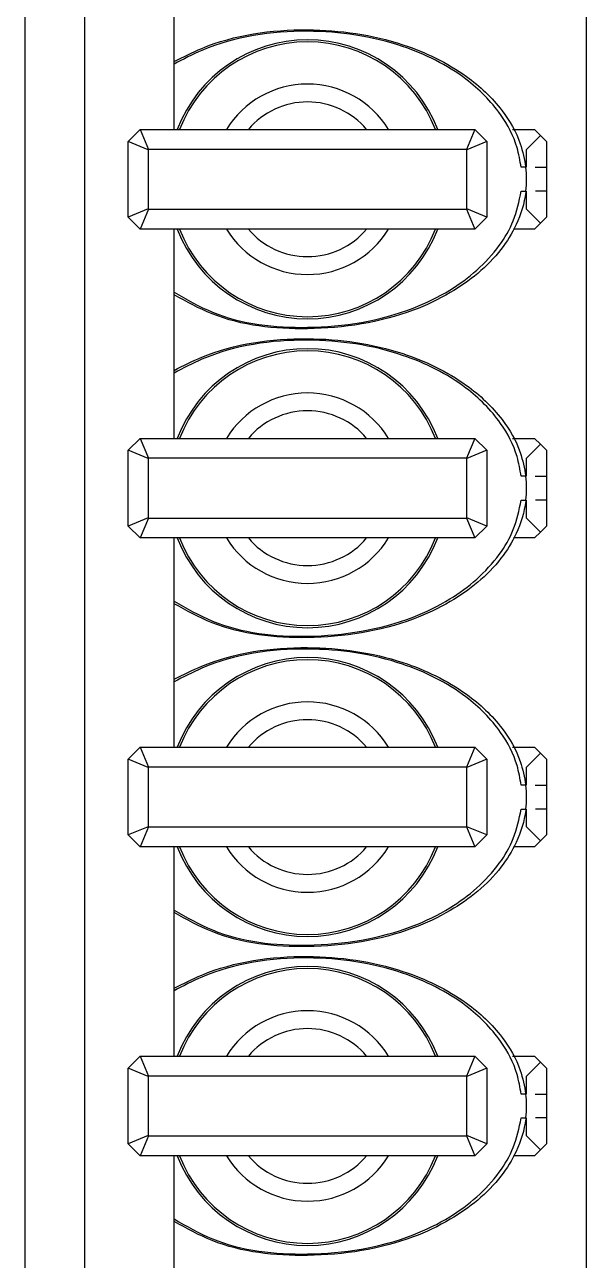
# Model space of a CAD drawing. Header units: millimetres. Extents: x 10 to 584, y 10 to 410.
# Drawn here: x 491.776 to 492.716, y 306.47 to 308.537 of the extents above; entities that cross this region are included whole.
import ezdxf

# ---------------------------------------------------------------- set-up
doc = ezdxf.new("R2010")
doc.units = ezdxf.units.MM

msp = doc.modelspace()

# ---------------------------------------------------------------- linework, layer by layer
at = {"color": 7, "linetype": 'Continuous', "lineweight": 25}
for p, q in [((491.77622, 314.51165), (491.77622, 304.51165)), ((491.87622, 314.51165), (491.87622, 304.51165)), ((492.71622, 314.51165), (492.71622, 304.51165)), ((492.02622, 308.36165), (492.02622, 308.71165)), ((491.94955, 308.34165), (491.96955, 308.36165)), ((491.96955, 308.36165), (492.52955, 308.36165)), ((491.96955, 308.36165), (491.98336, 308.32831)), ((492.52955, 308.36165), (492.51575, 308.32831)), ((492.52955, 308.36165), (492.54955, 308.34165)), ((492.59259, 308.36165), (492.62955, 308.36165)), ((492.61622, 308.32831), (492.63955, 308.35165)), ((492.62955, 308.36165), (492.63955, 308.35165)), ((492.63955, 308.35165), (492.64955, 308.34165)), ((491.98289, 308.32784), (491.94955, 308.34165)), ((491.94955, 308.21498), (491.94955, 308.34165)), ((491.98336, 308.32831), (491.98289, 308.32784)), ((491.98289, 308.32784), (491.98289, 308.22879)), ((492.51575, 308.32831), (491.98336, 308.32831)), ((492.51622, 308.32784), (492.51575, 308.32831)), ((492.54955, 308.34165), (492.51622, 308.32784)), ((492.51622, 308.22879), (492.51622, 308.32784)), ((492.54955, 308.34165), (492.54955, 308.21498)), ((492.61622, 308.29831), (492.61622, 308.32831)), ((492.64955, 308.34165), (492.64955, 308.29831)), ((492.61505, 308.29831), (492.60721, 308.29831)), ((492.60712, 308.25831), (492.61505, 308.25831)), ((492.61622, 308.22831), (492.61622, 308.25831)), ((492.64955, 308.25831), (492.64955, 308.21498)), ((491.98289, 308.22879), (491.94955, 308.21498)), ((491.98336, 308.22831), (491.96955, 308.19498)), ((491.98289, 308.22879), (491.98336, 308.22831)), ((491.98336, 308.22831), (492.51575, 308.22831)), ((492.51575, 308.22831), (492.51622, 308.22879)), ((492.51575, 308.22831), (492.52955, 308.19498)), ((492.54955, 308.21498), (492.51622, 308.22879)), ((492.63955, 308.20498), (492.61622, 308.22831)), ((491.96955, 308.19498), (491.94955, 308.21498)), ((492.54955, 308.21498), (492.52955, 308.19498)), ((492.63955, 308.20498), (492.62955, 308.19498)), ((492.64955, 308.21498), (492.63955, 308.20498)), ((492.52955, 308.19498), (491.96955, 308.19498)), ((492.02622, 307.84498), (492.02622, 308.19498)), ((492.62955, 308.19498), (492.59433, 308.19498)), ((491.94955, 307.82498), (491.96955, 307.84498)), ((491.96955, 307.84498), (492.52955, 307.84498)), ((491.96955, 307.84498), (491.98336, 307.81165)), ((492.52955, 307.84498), (492.51575, 307.81165)), ((492.52955, 307.84498), (492.54955, 307.82498)), ((492.59259, 307.84498), (492.62955, 307.84498)), ((492.61622, 307.81165), (492.63955, 307.83498)), ((492.62955, 307.84498), (492.63955, 307.83498)), ((492.63955, 307.83498), (492.64955, 307.82498)), ((491.98289, 307.81117), (491.94955, 307.82498)), ((491.94955, 307.69831), (491.94955, 307.82498)), ((491.98336, 307.81165), (491.98289, 307.81117)), ((491.98289, 307.81117), (491.98289, 307.71212)), ((492.51575, 307.81165), (491.98336, 307.81165)), ((492.51622, 307.81117), (492.51575, 307.81165)), ((492.54955, 307.82498), (492.51622, 307.81117)), ((492.51622, 307.71212), (492.51622, 307.81117)), ((492.54955, 307.82498), (492.54955, 307.69831)), ((492.61622, 307.78165), (492.61622, 307.81165)), ((492.64955, 307.82498), (492.64955, 307.78165)), ((492.61505, 307.78165), (492.60721, 307.78165)), ((492.60712, 307.74165), (492.61505, 307.74165)), ((492.61622, 307.71165), (492.61622, 307.74165)), ((492.64955, 307.74165), (492.64955, 307.69831)), ((491.98289, 307.71212), (491.94955, 307.69831)), ((491.98336, 307.71165), (491.96955, 307.67831)), ((491.98289, 307.71212), (491.98336, 307.71165)), ((491.98336, 307.71165), (492.51575, 307.71165)), ((492.51575, 307.71165), (492.51622, 307.71212)), ((492.51575, 307.71165), (492.52955, 307.67831)), ((492.54955, 307.69831), (492.51622, 307.71212)), ((492.63955, 307.68831), (492.61622, 307.71165)), ((491.96955, 307.67831), (491.94955, 307.69831)), ((492.54955, 307.69831), (492.52955, 307.67831)), ((492.63955, 307.68831), (492.62955, 307.67831)), ((492.64955, 307.69831), (492.63955, 307.68831)), ((492.52955, 307.67831), (491.96955, 307.67831)), ((492.02622, 307.32831), (492.02622, 307.67831)), ((492.62955, 307.67831), (492.59433, 307.67831)), ((491.94955, 307.30831), (491.96955, 307.32831)), ((491.96955, 307.32831), (492.52955, 307.32831)), ((491.96955, 307.32831), (491.98336, 307.29498)), ((492.52955, 307.32831), (492.51575, 307.29498)), ((492.52955, 307.32831), (492.54955, 307.30831)), ((492.59259, 307.32831), (492.62955, 307.32831)), ((492.61622, 307.29498), (492.63955, 307.31831)), ((492.62955, 307.32831), (492.63955, 307.31831)), ((492.63955, 307.31831), (492.64955, 307.30831)), ((491.98289, 307.29451), (491.94955, 307.30831)), ((491.94955, 307.18165), (491.94955, 307.30831)), ((491.98336, 307.29498), (491.98289, 307.29451)), ((491.98289, 307.29451), (491.98289, 307.19545)), ((492.51575, 307.29498), (491.98336, 307.29498)), ((492.51622, 307.29451), (492.51575, 307.29498)), ((492.54955, 307.30831), (492.51622, 307.29451)), ((492.51622, 307.19545), (492.51622, 307.29451)), ((492.54955, 307.30831), (492.54955, 307.18165)), ((492.61622, 307.26498), (492.61622, 307.29498)), ((492.64955, 307.30831), (492.64955, 307.26498)), ((492.61505, 307.26498), (492.60721, 307.26498)), ((492.60712, 307.22498), (492.61505, 307.22498)), ((492.61622, 307.19498), (492.61622, 307.22498)), ((492.64955, 307.22498), (492.64955, 307.18165)), ((491.98289, 307.19545), (491.94955, 307.18165)), ((491.98336, 307.19498), (491.96955, 307.16165)), ((491.98289, 307.19545), (491.98336, 307.19498)), ((491.98336, 307.19498), (492.51575, 307.19498)), ((492.51575, 307.19498), (492.51622, 307.19545)), ((492.51575, 307.19498), (492.52955, 307.16165)), ((492.54955, 307.18165), (492.51622, 307.19545)), ((492.63955, 307.17165), (492.61622, 307.19498)), ((491.96955, 307.16165), (491.94955, 307.18165)), ((492.54955, 307.18165), (492.52955, 307.16165)), ((492.63955, 307.17165), (492.62955, 307.16165)), ((492.64955, 307.18165), (492.63955, 307.17165)), ((492.52955, 307.16165), (491.96955, 307.16165)), ((492.02622, 306.81165), (492.02622, 307.16165)), ((492.62955, 307.16165), (492.59433, 307.16165)), ((491.94955, 306.79165), (491.96955, 306.81165)), ((491.96955, 306.81165), (492.52955, 306.81165)), ((491.96955, 306.81165), (491.98336, 306.77831)), ((492.52955, 306.81165), (492.51575, 306.77831)), ((492.52955, 306.81165), (492.54955, 306.79165)), ((492.59259, 306.81165), (492.62955, 306.81165)), ((492.61622, 306.77831), (492.63955, 306.80165)), ((492.62955, 306.81165), (492.63955, 306.80165)), ((492.63955, 306.80165), (492.64955, 306.79165)), ((491.98289, 306.77784), (491.94955, 306.79165)), ((491.94955, 306.66498), (491.94955, 306.79165)), ((491.98336, 306.77831), (491.98289, 306.77784)), ((491.98289, 306.77784), (491.98289, 306.67879)), ((492.51575, 306.77831), (491.98336, 306.77831)), ((492.51622, 306.77784), (492.51575, 306.77831)), ((492.54955, 306.79165), (492.51622, 306.77784)), ((492.51622, 306.67879), (492.51622, 306.77784)), ((492.54955, 306.79165), (492.54955, 306.66498)), ((492.61622, 306.74831), (492.61622, 306.77831)), ((492.64955, 306.79165), (492.64955, 306.74831)), ((492.61505, 306.74831), (492.60721, 306.74831)), ((492.60712, 306.70831), (492.61505, 306.70831)), ((492.61622, 306.67831), (492.61622, 306.70831)), ((492.64955, 306.70831), (492.64955, 306.66498)), ((491.98289, 306.67879), (491.94955, 306.66498)), ((491.98336, 306.67831), (491.96955, 306.64498)), ((491.98289, 306.67879), (491.98336, 306.67831)), ((491.98336, 306.67831), (492.51575, 306.67831)), ((492.51575, 306.67831), (492.51622, 306.67879)), ((492.51575, 306.67831), (492.52955, 306.64498)), ((492.54955, 306.66498), (492.51622, 306.67879)), ((492.63955, 306.65498), (492.61622, 306.67831)), ((491.96955, 306.64498), (491.94955, 306.66498)), ((492.54955, 306.66498), (492.52955, 306.64498)), ((492.63955, 306.65498), (492.62955, 306.64498)), ((492.64955, 306.66498), (492.63955, 306.65498)), ((492.52955, 306.64498), (491.96955, 306.64498)), ((492.02622, 306.29498), (492.02622, 306.64498)), ((492.62955, 306.64498), (492.59433, 306.64498))]:
    msp.add_line(p, q, dxfattribs=at)
for centre, start, end in [((492.24955, 308.27831), 20.92483, 159.07517), ((492.24955, 308.27831), 200.92483, 339.07517), ((492.24955, 307.76165), 20.92483, 159.07517), ((492.24955, 307.76165), 200.92483, 339.07517), ((492.24955, 307.24498), 20.92483, 159.07517), ((492.24955, 307.24498), 200.92483, 339.07517), ((492.24955, 306.72831), 20.92483, 159.07517), ((492.24955, 306.72831), 200.92483, 339.07517)]:
    msp.add_arc(centre, 0.23333, start, end, dxfattribs=at)
at = {"color": 59, "linetype": 'Continuous', "lineweight": 25}
for centre, radius, start, end in [((492.24955, 308.27831), 0.22981, 21.26068, 158.73932), ((492.24955, 308.27831), 0.15921, 31.5611, 148.4389), ((492.24955, 308.27831), 0.1294, 40.09101, 139.90899), ((492.24955, 308.27831), 0.22981, 201.26068, 338.73932), ((492.24955, 308.27831), 0.15921, 211.5611, 328.4389), ((492.24955, 308.27831), 0.1294, 220.09101, 319.90899), ((492.24955, 307.76165), 0.22981, 21.26068, 158.73932), ((492.24955, 307.76165), 0.15921, 31.5611, 148.4389), ((492.24955, 307.76165), 0.1294, 40.09101, 139.90899), ((492.24955, 307.76165), 0.22981, 201.26068, 338.73932), ((492.24955, 307.76165), 0.15921, 211.5611, 328.4389), ((492.24955, 307.76165), 0.1294, 220.09101, 319.90899), ((492.24955, 307.24498), 0.22981, 21.26068, 158.73932), ((492.24955, 307.24498), 0.15921, 31.5611, 148.4389), ((492.24955, 307.24498), 0.1294, 40.09101, 139.90899), ((492.24955, 307.24498), 0.22981, 201.26068, 338.73932), ((492.24955, 307.24498), 0.15921, 211.5611, 328.4389), ((492.24955, 307.24498), 0.1294, 220.09101, 319.90899), ((492.24955, 306.72831), 0.22981, 21.26068, 158.73932), ((492.24955, 306.72831), 0.15921, 31.5611, 148.4389), ((492.24955, 306.72831), 0.1294, 40.09101, 139.90899), ((492.24955, 306.72831), 0.22981, 201.26068, 338.73932), ((492.24955, 306.72831), 0.15921, 211.5611, 328.4389), ((492.24955, 306.72831), 0.1294, 220.09101, 319.90899)]:
    msp.add_arc(centre, radius, start, end, dxfattribs=at)
at = {"color": 7, "linetype": 'Continuous', "lineweight": 25}
for centre in [(492.24955, 308.27831), (492.24955, 307.76165), (492.24955, 307.24498), (492.24955, 306.72831)]:
    msp.add_ellipse(centre, major_axis=(-0.36667, 0), ratio=0.6818182, start_param=3.0615071, end_param=3.2216782, dxfattribs=at)
for points, knots in [([(492.02622, 308.47533), (492.0415, 308.48303), (492.11036, 308.51771), (492.24402, 308.53647), (492.39756, 308.51457), (492.5088, 308.46148), (492.57399, 308.40055), (492.60601, 308.34577), (492.6125, 308.31167), (492.61505, 308.29831)], [0, 0, 0, 0, 0.0734562, 0.3309748, 0.562253, 0.733186, 0.8514207, 0.9417855, 1, 1, 1, 1]), ([(492.63053, 308.29831), (492.63359, 308.29831), (492.64521, 308.29831), (492.64906, 308.29831), (492.64948, 308.29831), (492.64955, 308.29831)], [0, 0, 0, 0, 0.2301759, 0.8737531, 1, 1, 1, 1]), ([(492.61505, 308.25831), (492.61498, 308.25775), (492.61265, 308.23849), (492.60212, 308.20374), (492.56347, 308.14217), (492.50251, 308.09286), (492.39349, 308.04193), (492.2563, 308.02098), (492.1154, 308.03592), (492.04714, 308.07351), (492.02622, 308.08503)], [0, 0, 0, 0, 0.0024244, 0.0832315, 0.1526605, 0.3122964, 0.4103004, 0.6672603, 0.8980368, 1, 1, 1, 1]), ([(492.64955, 308.25831), (492.64867, 308.25831), (492.64736, 308.25831), (492.63501, 308.25831), (492.63093, 308.25831)], [0, 0, 0, 0, 0.6701369, 1, 1, 1, 1]), ([(492.02622, 307.95866), (492.0415, 307.96636), (492.11036, 308.00104), (492.24402, 308.0198), (492.39756, 307.9979), (492.5088, 307.94482), (492.57399, 307.88388), (492.60601, 307.82911), (492.6125, 307.79501), (492.61505, 307.78165)], [0, 0, 0, 0, 0.0734562, 0.3309748, 0.562253, 0.733186, 0.8514207, 0.9417855, 1, 1, 1, 1]), ([(492.63053, 307.78165), (492.63359, 307.78165), (492.64521, 307.78165), (492.64906, 307.78165), (492.64948, 307.78165), (492.64955, 307.78165)], [0, 0, 0, 0, 0.2301759, 0.8737531, 1, 1, 1, 1]), ([(492.61505, 307.74165), (492.61498, 307.74109), (492.61265, 307.72182), (492.60212, 307.68707), (492.56347, 307.6255), (492.50251, 307.57619), (492.39349, 307.52527), (492.2563, 307.50431), (492.1154, 307.51926), (492.04714, 307.55685), (492.02622, 307.56836)], [0, 0, 0, 0, 0.0024244, 0.0832315, 0.1526605, 0.3122964, 0.4103004, 0.6672603, 0.8980368, 1, 1, 1, 1]), ([(492.64955, 307.74165), (492.64867, 307.74165), (492.64736, 307.74165), (492.63501, 307.74165), (492.63093, 307.74165)], [0, 0, 0, 0, 0.6701369, 1, 1, 1, 1]), ([(492.02622, 307.44199), (492.0415, 307.44969), (492.11036, 307.48437), (492.24402, 307.50314), (492.39756, 307.48123), (492.5088, 307.42815), (492.57399, 307.36721), (492.60601, 307.31244), (492.6125, 307.27834), (492.61505, 307.26498)], [0, 0, 0, 0, 0.0734562, 0.3309748, 0.562253, 0.733186, 0.8514207, 0.9417855, 1, 1, 1, 1]), ([(492.63053, 307.26498), (492.63359, 307.26498), (492.64521, 307.26498), (492.64906, 307.26498), (492.64948, 307.26498), (492.64955, 307.26498)], [0, 0, 0, 0, 0.2301759, 0.8737531, 1, 1, 1, 1]), ([(492.61505, 307.22498), (492.61498, 307.22442), (492.61265, 307.20515), (492.60212, 307.17041), (492.56347, 307.10883), (492.50251, 307.05953), (492.39349, 307.0086), (492.2563, 306.98764), (492.1154, 307.00259), (492.04714, 307.04018), (492.02622, 307.0517)], [0, 0, 0, 0, 0.0024244, 0.0832315, 0.1526605, 0.3122964, 0.4103004, 0.6672603, 0.8980368, 1, 1, 1, 1]), ([(492.64955, 307.22498), (492.64867, 307.22498), (492.64736, 307.22498), (492.63501, 307.22498), (492.63093, 307.22498)], [0, 0, 0, 0, 0.6701369, 1, 1, 1, 1]), ([(492.02622, 306.92533), (492.0415, 306.93303), (492.11036, 306.96771), (492.24402, 306.98647), (492.39756, 306.96457), (492.5088, 306.91148), (492.57399, 306.85055), (492.60601, 306.79577), (492.6125, 306.76167), (492.61505, 306.74831)], [0, 0, 0, 0, 0.0734562, 0.3309748, 0.562253, 0.733186, 0.8514207, 0.9417855, 1, 1, 1, 1]), ([(492.63053, 306.74831), (492.63359, 306.74831), (492.64521, 306.74831), (492.64906, 306.74831), (492.64948, 306.74831), (492.64955, 306.74831)], [0, 0, 0, 0, 0.2301759, 0.8737531, 1, 1, 1, 1]), ([(492.61505, 306.70831), (492.61498, 306.70775), (492.61265, 306.68849), (492.60212, 306.65374), (492.56347, 306.59217), (492.50251, 306.54286), (492.39349, 306.49193), (492.2563, 306.47098), (492.1154, 306.48592), (492.04714, 306.52351), (492.02622, 306.53503)], [0, 0, 0, 0, 0.0024244, 0.0832315, 0.1526605, 0.3122964, 0.4103004, 0.6672603, 0.8980368, 1, 1, 1, 1]), ([(492.64955, 306.70831), (492.64867, 306.70831), (492.64736, 306.70831), (492.63501, 306.70831), (492.63093, 306.70831)], [0, 0, 0, 0, 0.6701369, 1, 1, 1, 1])]:
    msp.add_open_spline(points, degree=3, knots=knots, dxfattribs=at)
at = {"color": 59, "linetype": 'Continuous', "lineweight": 25}
for points, knots in [([(492.60721, 308.29831), (492.60529, 308.30936), (492.59983, 308.3408), (492.57163, 308.39457), (492.50826, 308.45737), (492.39748, 308.51194), (492.244, 308.53422), (492.11005, 308.51488), (492.04159, 308.47901), (492.02622, 308.47096)], [0, 0, 0, 0, 0.0485598, 0.138277, 0.2581916, 0.4311444, 0.6646951, 0.9247029, 1, 1, 1, 1]), ([(492.02622, 308.08926), (492.04721, 308.07725), (492.11509, 308.03843), (492.25641, 308.02325), (492.39343, 308.0448), (492.50181, 308.09722), (492.56083, 308.14806), (492.59696, 308.20917), (492.60366, 308.24156), (492.60712, 308.25831)], [0, 0, 0, 0, 0.104358, 0.3375039, 0.5970609, 0.6961739, 0.857456, 0.9262907, 1, 1, 1, 1]), ([(492.60721, 307.78165), (492.60529, 307.79269), (492.59983, 307.82413), (492.57163, 307.87791), (492.50826, 307.9407), (492.39748, 307.99527), (492.244, 308.01755), (492.11005, 307.99821), (492.04159, 307.96234), (492.02622, 307.95429)], [0, 0, 0, 0, 0.0485598, 0.138277, 0.2581916, 0.4311444, 0.6646951, 0.9247029, 1, 1, 1, 1]), ([(492.02622, 307.57259), (492.04721, 307.56059), (492.11509, 307.52177), (492.25641, 307.50658), (492.39343, 307.52814), (492.50181, 307.58055), (492.56083, 307.6314), (492.59696, 307.6925), (492.60366, 307.72489), (492.60712, 307.74165)], [0, 0, 0, 0, 0.104358, 0.3375039, 0.5970609, 0.6961739, 0.857456, 0.9262907, 1, 1, 1, 1]), ([(492.60721, 307.26498), (492.60529, 307.27602), (492.59983, 307.30746), (492.57163, 307.36124), (492.50826, 307.42404), (492.39748, 307.47861), (492.244, 307.50089), (492.11005, 307.48154), (492.04159, 307.44568), (492.02622, 307.43762)], [0, 0, 0, 0, 0.0485598, 0.138277, 0.2581916, 0.4311444, 0.6646951, 0.9247029, 1, 1, 1, 1]), ([(492.02622, 307.05592), (492.04721, 307.04392), (492.11509, 307.0051), (492.25641, 306.98992), (492.39343, 307.01147), (492.50181, 307.06389), (492.56083, 307.11473), (492.59696, 307.17583), (492.60366, 307.20823), (492.60712, 307.22498)], [0, 0, 0, 0, 0.104358, 0.3375039, 0.5970609, 0.6961739, 0.857456, 0.9262907, 1, 1, 1, 1]), ([(492.60721, 306.74831), (492.60529, 306.75936), (492.59983, 306.7908), (492.57163, 306.84457), (492.50826, 306.90737), (492.39748, 306.96194), (492.244, 306.98422), (492.11005, 306.96488), (492.04159, 306.92901), (492.02622, 306.92096)], [0, 0, 0, 0, 0.0485598, 0.138277, 0.2581916, 0.4311444, 0.6646951, 0.9247029, 1, 1, 1, 1]), ([(492.02622, 306.53926), (492.04721, 306.52725), (492.11509, 306.48843), (492.25641, 306.47325), (492.39343, 306.4948), (492.50181, 306.54722), (492.56083, 306.59806), (492.59696, 306.65917), (492.60366, 306.69156), (492.60712, 306.70831)], [0, 0, 0, 0, 0.104358, 0.3375039, 0.5970609, 0.6961739, 0.857456, 0.9262907, 1, 1, 1, 1])]:
    msp.add_open_spline(points, degree=3, knots=knots, dxfattribs=at)
at = {"color": 7, "linetype": 'Continuous', "lineweight": 25}
for points in [[(492.64955, 308.29831), (492.64955, 308.29165), (492.64955, 308.27831), (492.64955, 308.26498), (492.64955, 308.25831)], [(492.64955, 307.78165), (492.64955, 307.77498), (492.64955, 307.76165), (492.64955, 307.74831), (492.64955, 307.74165)], [(492.64955, 307.26498), (492.64955, 307.25831), (492.64955, 307.24498), (492.64955, 307.23165), (492.64955, 307.22498)], [(492.64955, 306.74831), (492.64955, 306.74165), (492.64955, 306.72831), (492.64955, 306.71498), (492.64955, 306.70831)]]:
    msp.add_open_spline(points, degree=3, dxfattribs=at)

doc.saveas('drawing.dxf')
